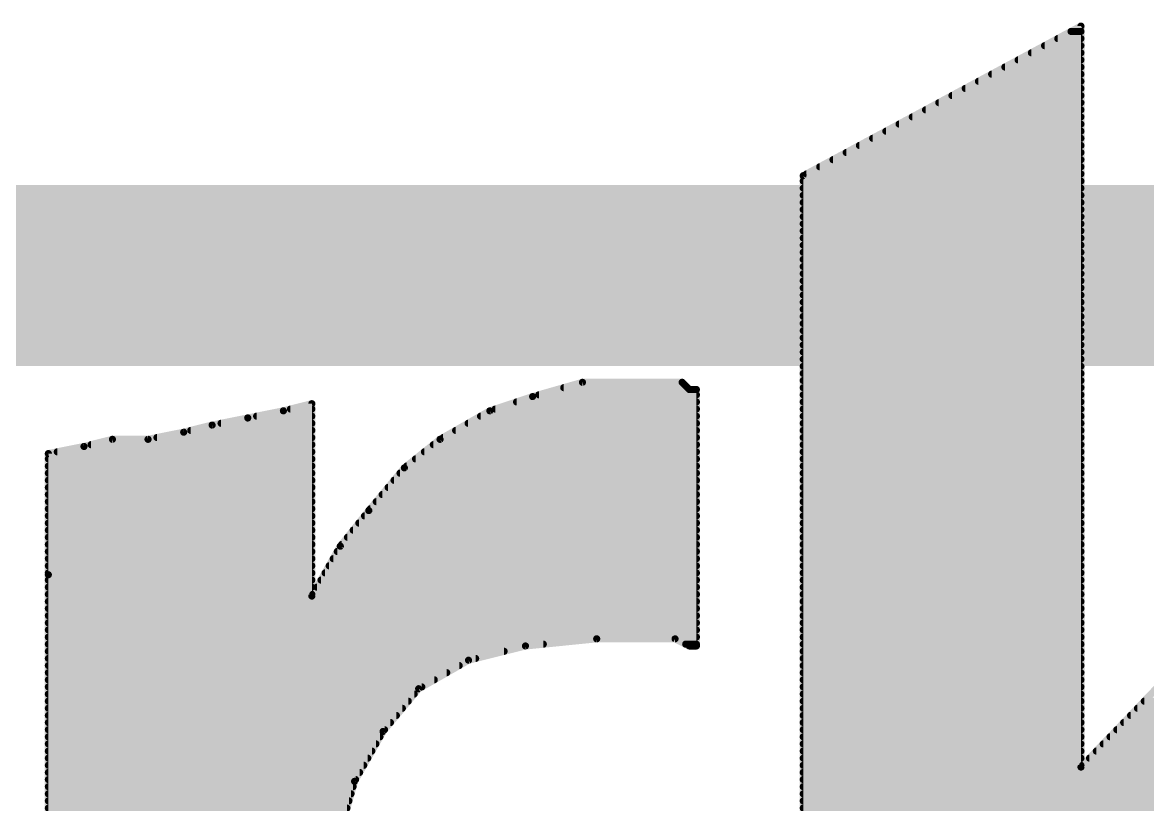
# Model space of a CAD drawing. Extents: x -28 to 79, y -27 to 67.
# Drawn here: x 39.127 to 40.706, y 44.025 to 45.123 of the extents above; entities that cross this region are included whole.
import ezdxf

# ---------------------------------------------------------------- set-up
doc = ezdxf.new("R2010")
doc.units = 0
doc.layers.add('16', color=132, linetype='CONTINUOUS')
doc.layers.add('21', color=41, linetype='CONTINUOUS')

msp = doc.modelspace()

# ---------------------------------------------------------------- linework, layer by layer
at = {"layer": '16', "const_width": 0.254}
msp.add_lwpolyline([(19.2405, 44.7675), (41.5925, 44.7675)], dxfattribs=at)
at = {"layer": '21', "const_width": 0.01}
for points in [[(40.223, 44.9075), (40.613, 45.1175)], [(40.613, 45.1175), (40.613, 44.0775)], [(40.5805, 45.1), (40.613, 45.1)], [(40.5991, 45.11), (40.613, 45.11)], [(40.5619, 45.09), (40.613, 45.09)], [(40.5248, 45.07), (40.613, 45.07)], [(40.5434, 45.08), (40.613, 45.08)], [(40.4876, 45.05), (40.613, 45.05)], [(40.5062, 45.06), (40.613, 45.06)], [(40.4691, 45.04), (40.613, 45.04)], [(40.4319, 45.02), (40.613, 45.02)], [(40.4505, 45.03), (40.613, 45.03)], [(40.4134, 45.01), (40.613, 45.01)], [(40.3762, 44.99), (40.613, 44.99)], [(40.3948, 45), (40.613, 45)], [(40.3576, 44.98), (40.613, 44.98)], [(40.3205, 44.96), (40.613, 44.96)], [(40.3391, 44.97), (40.613, 44.97)], [(40.2834, 44.94), (40.613, 44.94)], [(40.3019, 44.95), (40.613, 44.95)], [(40.2648, 44.93), (40.613, 44.93)], [(40.2276, 44.91), (40.613, 44.91)], [(40.2462, 44.92), (40.613, 44.92)], [(40.223, 43.1675), (40.223, 44.9075)], [(40.223, 44.9), (40.613, 44.9)], [(40.223, 44.89), (40.613, 44.89)], [(40.223, 44.88), (40.613, 44.88)], [(40.223, 44.87), (40.613, 44.87)], [(40.223, 44.86), (40.613, 44.86)], [(40.223, 44.85), (40.613, 44.85)], [(40.223, 44.84), (40.613, 44.84)], [(40.223, 44.83), (40.613, 44.83)], [(40.223, 44.82), (40.613, 44.82)], [(40.223, 44.81), (40.613, 44.81)], [(40.223, 44.8), (40.613, 44.8)], [(40.223, 44.79), (40.613, 44.79)], [(40.223, 44.78), (40.613, 44.78)], [(40.223, 44.77), (40.613, 44.77)], [(40.223, 44.76), (40.613, 44.76)], [(40.223, 44.75), (40.613, 44.75)], [(40.223, 44.74), (40.613, 44.74)], [(40.223, 44.73), (40.613, 44.73)], [(40.223, 44.72), (40.613, 44.72)], [(40.223, 44.71), (40.613, 44.71)], [(40.223, 44.7), (40.613, 44.7)], [(40.223, 44.69), (40.613, 44.69)], [(40.223, 44.68), (40.613, 44.68)], [(40.223, 44.67), (40.613, 44.67)], [(40.223, 44.66), (40.613, 44.66)], [(40.223, 44.65), (40.613, 44.65)], [(40.223, 44.64), (40.613, 44.64)], [(40.223, 44.63), (40.613, 44.63)], [(39.843, 44.5975), (39.913, 44.6175)], [(39.8867, 44.61), (40.0605, 44.61)], [(39.913, 44.6175), (40.053, 44.6175)], [(40.053, 44.6175), (40.063, 44.6075)], [(40.063, 44.6075), (40.073, 44.6075)], [(40.073, 44.6075), (40.073, 44.2475)], [(40.223, 44.62), (40.613, 44.62)], [(40.223, 44.61), (40.613, 44.61)], [(39.783, 44.5775), (39.843, 44.5975)], [(39.8518, 44.6), (40.073, 44.6)], [(40.223, 44.6), (40.613, 44.6)], [(39.443, 44.5675), (39.493, 44.5775)], [(39.493, 44.5775), (39.533, 44.5875)], [(39.503, 44.58), (39.533, 44.58)], [(39.533, 44.5875), (39.533, 44.3175)], [(39.713, 44.5375), (39.783, 44.5775)], [(39.7905, 44.58), (40.073, 44.58)], [(39.8205, 44.59), (40.073, 44.59)], [(40.223, 44.59), (40.613, 44.59)], [(40.223, 44.58), (40.613, 44.58)], [(40.613, 44.0775), (41.103, 44.5875)], [(39.393, 44.5575), (39.443, 44.5675)], [(39.4555, 44.57), (39.533, 44.57)], [(39.7699, 44.57), (40.073, 44.57)], [(40.223, 44.57), (40.613, 44.57)], [(39.303, 44.5375), (39.353, 44.5475)], [(39.353, 44.5475), (39.393, 44.5575)], [(39.363, 44.55), (39.533, 44.55)], [(39.4055, 44.56), (39.533, 44.56)], [(39.7349, 44.55), (40.073, 44.55)], [(39.7524, 44.56), (40.073, 44.56)], [(40.223, 44.56), (40.613, 44.56)], [(40.223, 44.55), (40.613, 44.55)], [(39.213, 44.5275), (39.253, 44.5375)], [(39.223, 44.53), (39.533, 44.53)], [(39.253, 44.5375), (39.303, 44.5375)], [(39.3155, 44.54), (39.533, 44.54)], [(39.663, 44.4975), (39.713, 44.5375)], [(39.7036, 44.53), (40.073, 44.53)], [(39.7174, 44.54), (40.073, 44.54)], [(40.223, 44.54), (40.613, 44.54)], [(40.223, 44.53), (40.613, 44.53)], [(39.163, 44.5175), (39.213, 44.5275)], [(39.163, 44.3475), (39.163, 44.5175)], [(39.1755, 44.52), (39.533, 44.52)], [(39.6911, 44.52), (40.073, 44.52)], [(40.223, 44.52), (40.613, 44.52)], [(39.163, 44.51), (39.533, 44.51)], [(39.163, 44.5), (39.533, 44.5)], [(39.613, 44.4375), (39.663, 44.4975)], [(39.6661, 44.5), (40.073, 44.5)], [(39.6786, 44.51), (40.073, 44.51)], [(40.223, 44.51), (40.613, 44.51)], [(40.223, 44.5), (40.613, 44.5)], [(39.163, 44.49), (39.533, 44.49)], [(39.6568, 44.49), (40.073, 44.49)], [(40.223, 44.49), (40.613, 44.49)], [(39.163, 44.48), (39.533, 44.48)], [(39.163, 44.47), (39.533, 44.47)], [(39.6401, 44.47), (40.073, 44.47)], [(39.6484, 44.48), (40.073, 44.48)], [(40.223, 44.48), (40.613, 44.48)], [(40.223, 44.47), (40.613, 44.47)], [(39.163, 44.46), (39.533, 44.46)], [(39.163, 44.45), (39.533, 44.45)], [(39.6234, 44.45), (40.073, 44.45)], [(39.6318, 44.46), (40.073, 44.46)], [(40.223, 44.46), (40.613, 44.46)], [(40.223, 44.45), (40.613, 44.45)], [(39.163, 44.44), (39.533, 44.44)], [(39.573, 44.3875), (39.613, 44.4375)], [(39.6151, 44.44), (40.073, 44.44)], [(40.223, 44.44), (40.613, 44.44)], [(39.163, 44.43), (39.533, 44.43)], [(39.163, 44.42), (39.533, 44.42)], [(39.599, 44.42), (40.073, 44.42)], [(39.607, 44.43), (40.073, 44.43)], [(40.223, 44.43), (40.613, 44.43)], [(40.223, 44.42), (40.613, 44.42)], [(39.163, 44.41), (39.533, 44.41)], [(39.591, 44.41), (40.073, 44.41)], [(40.223, 44.41), (40.613, 44.41)], [(39.163, 44.4), (39.533, 44.4)], [(39.163, 44.39), (39.533, 44.39)], [(39.533, 44.3175), (39.573, 44.3875)], [(39.575, 44.39), (40.073, 44.39)], [(39.583, 44.4), (40.073, 44.4)], [(40.223, 44.4), (40.613, 44.4)], [(40.223, 44.39), (40.613, 44.39)], [(39.163, 44.38), (39.533, 44.38)], [(39.5687, 44.38), (40.073, 44.38)], [(40.223, 44.38), (40.613, 44.38)], [(39.163, 44.37), (39.533, 44.37)], [(39.163, 44.36), (39.533, 44.36)], [(39.5573, 44.36), (40.073, 44.36)], [(39.563, 44.37), (40.073, 44.37)], [(40.223, 44.37), (40.613, 44.37)], [(40.223, 44.36), (40.613, 44.36)], [(39.163, 44.35), (39.533, 44.35)], [(39.163, 43.1675), (39.163, 44.3475)], [(39.163, 44.34), (39.533, 44.34)], [(39.5459, 44.34), (40.073, 44.34)], [(39.5516, 44.35), (40.073, 44.35)], [(40.223, 44.35), (40.613, 44.35)], [(40.223, 44.34), (40.613, 44.34)], [(39.163, 44.33), (39.533, 44.33)], [(39.5401, 44.33), (40.073, 44.33)], [(40.223, 44.33), (40.613, 44.33)], [(39.163, 44.32), (39.533, 44.32)], [(39.163, 44.31), (40.073, 44.31)], [(39.5344, 44.32), (40.073, 44.32)], [(40.223, 44.32), (40.613, 44.32)], [(40.223, 44.31), (40.613, 44.31)], [(39.163, 44.3), (40.073, 44.3)], [(40.223, 44.3), (40.613, 44.3)], [(39.163, 44.29), (40.073, 44.29)], [(39.163, 44.28), (40.073, 44.28)], [(40.223, 44.29), (40.613, 44.29)], [(40.223, 44.28), (40.613, 44.28)], [(39.163, 44.27), (40.073, 44.27)], [(39.163, 44.26), (40.073, 44.26)], [(40.223, 44.27), (40.613, 44.27)], [(40.223, 44.26), (40.613, 44.26)], [(39.163, 44.25), (39.858, 44.25)], [(39.833, 44.2475), (39.753, 44.2275)], [(39.933, 44.2575), (39.833, 44.2475)], [(40.043, 44.2575), (39.933, 44.2575)], [(40.063, 44.2475), (40.043, 44.2575)], [(40.058, 44.25), (40.073, 44.25)], [(40.073, 44.2475), (40.063, 44.2475)], [(40.223, 44.25), (40.613, 44.25)], [(39.163, 44.24), (39.803, 44.24)], [(39.163, 44.23), (39.763, 44.23)], [(40.223, 44.24), (40.613, 44.24)], [(40.223, 44.23), (40.613, 44.23)], [(39.163, 44.22), (39.7399, 44.22)], [(39.753, 44.2275), (39.683, 44.1875)], [(40.223, 44.22), (40.613, 44.22)], [(39.163, 44.21), (39.7224, 44.21)], [(39.163, 44.2), (39.7049, 44.2)], [(40.223, 44.21), (40.613, 44.21)], [(40.223, 44.2), (40.613, 44.2)], [(39.163, 44.19), (39.6874, 44.19)], [(39.683, 44.1875), (39.633, 44.1275)], [(40.223, 44.19), (40.613, 44.19)], [(39.163, 44.18), (39.6767, 44.18)], [(39.163, 44.17), (39.6684, 44.17)], [(40.223, 44.18), (40.613, 44.18)], [(40.223, 44.17), (40.613, 44.17)], [(40.7019, 44.17), (41.1375, 44.17)], [(39.163, 44.16), (39.6601, 44.16)], [(39.163, 44.15), (39.6517, 44.15)], [(40.223, 44.16), (40.613, 44.16)], [(40.223, 44.15), (40.613, 44.15)], [(40.6827, 44.15), (41.1171, 44.15)], [(40.6923, 44.16), (41.1273, 44.16)], [(39.163, 44.14), (39.6434, 44.14)], [(40.223, 44.14), (40.613, 44.14)], [(40.673, 44.14), (41.1069, 44.14)], [(39.163, 44.13), (39.6351, 44.13)], [(39.163, 44.12), (39.6287, 44.12)], [(39.633, 44.1275), (39.593, 44.0575)], [(40.223, 44.13), (40.613, 44.13)], [(40.223, 44.12), (40.613, 44.12)], [(40.6538, 44.12), (41.0865, 44.12)], [(40.6634, 44.13), (41.0967, 44.13)], [(39.163, 44.11), (39.623, 44.11)], [(40.223, 44.11), (40.613, 44.11)], [(40.6442, 44.11), (41.0763, 44.11)], [(39.163, 44.1), (39.6173, 44.1)], [(39.163, 44.09), (39.6116, 44.09)], [(40.223, 44.1), (40.613, 44.1)], [(40.223, 44.09), (40.613, 44.09)], [(40.625, 44.09), (41.0559, 44.09)], [(40.6346, 44.1), (41.0661, 44.1)], [(39.163, 44.08), (39.6059, 44.08)], [(40.223, 44.08), (40.613, 44.08)], [(40.6154, 44.08), (41.0457, 44.08)], [(39.163, 44.07), (39.6001, 44.07)], [(39.163, 44.06), (39.5944, 44.06)], [(39.593, 44.0575), (39.573, 43.9875)], [(40.223, 44.07), (41.0356, 44.07)], [(40.223, 44.06), (41.0379, 44.06)], [(39.163, 44.05), (39.5909, 44.05)], [(39.163, 44.04), (39.588, 44.04)], [(40.223, 44.05), (41.0445, 44.05)], [(40.223, 44.04), (41.051, 44.04)], [(39.163, 44.03), (39.5851, 44.03)], [(40.223, 44.03), (41.0576, 44.03)], [(39.163, 44.02), (39.5823, 44.02)], [(40.223, 44.02), (41.0641, 44.02)]]:
    msp.add_lwpolyline(points, dxfattribs=at)
at = {"layer": '21', "const_width": 0.005}
for points in [[(40.6155, 45.1175, 1), (40.6105, 45.1175)], [(40.6142, 45.1153, 1), (40.6118, 45.1197)], [(40.5805, 45.1025, 1), (40.5805, 45.0975)], [(40.5991, 45.1125, 1), (40.5991, 45.1075)], [(40.613, 45.1075, 1), (40.613, 45.1125)], [(40.613, 45.0975, 1), (40.613, 45.1025)], [(40.5619, 45.0925, 1), (40.5619, 45.0875)], [(40.613, 45.0875, 1), (40.613, 45.0925)], [(40.5248, 45.0725, 1), (40.5248, 45.0675)], [(40.5434, 45.0825, 1), (40.5434, 45.0775)], [(40.613, 45.0775, 1), (40.613, 45.0825)], [(40.613, 45.0675, 1), (40.613, 45.0725)], [(40.4876, 45.0525, 1), (40.4876, 45.0475)], [(40.5062, 45.0625, 1), (40.5062, 45.0575)], [(40.613, 45.0575, 1), (40.613, 45.0625)], [(40.613, 45.0475, 1), (40.613, 45.0525)], [(40.4691, 45.0425, 1), (40.4691, 45.0375)], [(40.613, 45.0375, 1), (40.613, 45.0425)], [(40.4319, 45.0225, 1), (40.4319, 45.0175)], [(40.4505, 45.0325, 1), (40.4505, 45.0275)], [(40.613, 45.0275, 1), (40.613, 45.0325)], [(40.613, 45.0175, 1), (40.613, 45.0225)], [(40.4134, 45.0125, 1), (40.4134, 45.0075)], [(40.613, 45.0075, 1), (40.613, 45.0125)], [(40.3762, 44.9925, 1), (40.3762, 44.9875)], [(40.3948, 45.0025, 1), (40.3948, 44.9975)], [(40.613, 44.9975, 1), (40.613, 45.0025)], [(40.613, 44.9875, 1), (40.613, 44.9925)], [(40.3576, 44.9825, 1), (40.3576, 44.9775)], [(40.613, 44.9775, 1), (40.613, 44.9825)], [(40.3205, 44.9625, 1), (40.3205, 44.9575)], [(40.3391, 44.9725, 1), (40.3391, 44.9675)], [(40.613, 44.9675, 1), (40.613, 44.9725)], [(40.613, 44.9575, 1), (40.613, 44.9625)], [(40.2834, 44.9425, 1), (40.2834, 44.9375)], [(40.3019, 44.9525, 1), (40.3019, 44.9475)], [(40.613, 44.9475, 1), (40.613, 44.9525)], [(40.613, 44.9375, 1), (40.613, 44.9425)], [(40.2648, 44.9325, 1), (40.2648, 44.9275)], [(40.613, 44.9275, 1), (40.613, 44.9325)], [(40.2276, 44.9125, 1), (40.2276, 44.9075)], [(40.2462, 44.9225, 1), (40.2462, 44.9175)], [(40.613, 44.9175, 1), (40.613, 44.9225)], [(40.613, 44.9075, 1), (40.613, 44.9125)], [(40.2255, 44.9075, 1), (40.2205, 44.9075)], [(40.2218, 44.9097, 1), (40.2242, 44.9053)], [(40.223, 44.9025, 1), (40.223, 44.8975)], [(40.613, 44.8975, 1), (40.613, 44.9025)], [(40.223, 44.8925, 1), (40.223, 44.8875)], [(40.223, 44.8825, 1), (40.223, 44.8775)], [(40.613, 44.8875, 1), (40.613, 44.8925)], [(40.613, 44.8775, 1), (40.613, 44.8825)], [(40.223, 44.8725, 1), (40.223, 44.8675)], [(40.613, 44.8675, 1), (40.613, 44.8725)], [(40.223, 44.8625, 1), (40.223, 44.8575)], [(40.223, 44.8525, 1), (40.223, 44.8475)], [(40.613, 44.8575, 1), (40.613, 44.8625)], [(40.613, 44.8475, 1), (40.613, 44.8525)], [(40.223, 44.8425, 1), (40.223, 44.8375)], [(40.223, 44.8325, 1), (40.223, 44.8275)], [(40.613, 44.8375, 1), (40.613, 44.8425)], [(40.613, 44.8275, 1), (40.613, 44.8325)], [(40.223, 44.8225, 1), (40.223, 44.8175)], [(40.613, 44.8175, 1), (40.613, 44.8225)], [(40.223, 44.8125, 1), (40.223, 44.8075)], [(40.223, 44.8025, 1), (40.223, 44.7975)], [(40.613, 44.8075, 1), (40.613, 44.8125)], [(40.613, 44.7975, 1), (40.613, 44.8025)], [(40.223, 44.7925, 1), (40.223, 44.7875)], [(40.613, 44.7875, 1), (40.613, 44.7925)], [(40.223, 44.7825, 1), (40.223, 44.7775)], [(40.223, 44.7725, 1), (40.223, 44.7675)], [(40.613, 44.7775, 1), (40.613, 44.7825)], [(40.613, 44.7675, 1), (40.613, 44.7725)], [(40.223, 44.7625, 1), (40.223, 44.7575)], [(40.223, 44.7525, 1), (40.223, 44.7475)], [(40.613, 44.7575, 1), (40.613, 44.7625)], [(40.613, 44.7475, 1), (40.613, 44.7525)], [(40.223, 44.7425, 1), (40.223, 44.7375)], [(40.613, 44.7375, 1), (40.613, 44.7425)], [(40.223, 44.7325, 1), (40.223, 44.7275)], [(40.223, 44.7225, 1), (40.223, 44.7175)], [(40.613, 44.7275, 1), (40.613, 44.7325)], [(40.613, 44.7175, 1), (40.613, 44.7225)], [(40.223, 44.7125, 1), (40.223, 44.7075)], [(40.613, 44.7075, 1), (40.613, 44.7125)], [(40.223, 44.7025, 1), (40.223, 44.6975)], [(40.223, 44.6925, 1), (40.223, 44.6875)], [(40.613, 44.6975, 1), (40.613, 44.7025)], [(40.613, 44.6875, 1), (40.613, 44.6925)], [(40.223, 44.6825, 1), (40.223, 44.6775)], [(40.613, 44.6775, 1), (40.613, 44.6825)], [(40.223, 44.6725, 1), (40.223, 44.6675)], [(40.223, 44.6625, 1), (40.223, 44.6575)], [(40.613, 44.6675, 1), (40.613, 44.6725)], [(40.613, 44.6575, 1), (40.613, 44.6625)], [(40.223, 44.6525, 1), (40.223, 44.6475)], [(40.223, 44.6425, 1), (40.223, 44.6375)], [(40.613, 44.6475, 1), (40.613, 44.6525)], [(40.613, 44.6375, 1), (40.613, 44.6425)], [(40.223, 44.6325, 1), (40.223, 44.6275)], [(40.613, 44.6275, 1), (40.613, 44.6325)], [(39.8867, 44.6125, 1), (39.8867, 44.6075)], [(39.913, 44.62, 1), (39.913, 44.615)], [(39.9137, 44.6151, 1), (39.9123, 44.6199)], [(40.0548, 44.6193, 1), (40.0512, 44.6157)], [(40.053, 44.615, 1), (40.053, 44.62)], [(40.0605, 44.6075, 1), (40.0605, 44.6125)], [(40.063, 44.61, 1), (40.063, 44.605)], [(40.0755, 44.6075, 1), (40.0705, 44.6075)], [(40.073, 44.605, 1), (40.073, 44.61)], [(40.223, 44.6225, 1), (40.223, 44.6175)], [(40.223, 44.6125, 1), (40.223, 44.6075)], [(40.613, 44.6175, 1), (40.613, 44.6225)], [(40.613, 44.6075, 1), (40.613, 44.6125)], [(39.8423, 44.5999, 1), (39.8437, 44.5951)], [(39.8438, 44.5951, 1), (39.8422, 44.5999)], [(39.8518, 44.6025, 1), (39.8518, 44.5975)], [(40.0612, 44.6057, 1), (40.0648, 44.6093)], [(40.073, 44.5975, 1), (40.073, 44.6025)], [(40.223, 44.6025, 1), (40.223, 44.5975)], [(40.613, 44.5975, 1), (40.613, 44.6025)], [(39.4924, 44.5799, 1), (39.4936, 44.5751)], [(39.4935, 44.575, 1), (39.4925, 44.58)], [(39.503, 44.5825, 1), (39.503, 44.5775)], [(39.5355, 44.5875, 1), (39.5305, 44.5875)], [(39.5336, 44.5851, 1), (39.5324, 44.5899)], [(39.533, 44.5775, 1), (39.533, 44.5825)], [(39.7822, 44.5799, 1), (39.7838, 44.5751)], [(39.7842, 44.5753, 1), (39.7818, 44.5797)], [(39.7905, 44.5825, 1), (39.7905, 44.5775)], [(39.8205, 44.5925, 1), (39.8205, 44.5875)], [(40.073, 44.5875, 1), (40.073, 44.5925)], [(40.073, 44.5775, 1), (40.073, 44.5825)], [(40.223, 44.5925, 1), (40.223, 44.5875)], [(40.223, 44.5825, 1), (40.223, 44.5775)], [(40.613, 44.5875, 1), (40.613, 44.5925)], [(40.613, 44.5775, 1), (40.613, 44.5825)], [(39.4425, 44.57, 1), (39.4435, 44.565)], [(39.4435, 44.565, 1), (39.4425, 44.57)], [(39.4555, 44.5725, 1), (39.4555, 44.5675)], [(39.533, 44.5675, 1), (39.533, 44.5725)], [(39.7699, 44.5725, 1), (39.7699, 44.5675)], [(40.073, 44.5675, 1), (40.073, 44.5725)], [(40.223, 44.5725, 1), (40.223, 44.5675)], [(40.613, 44.5675, 1), (40.613, 44.5725)], [(39.3524, 44.5499, 1), (39.3536, 44.5451)], [(39.3535, 44.545, 1), (39.3525, 44.55)], [(39.363, 44.5525, 1), (39.363, 44.5475)], [(39.3925, 44.56, 1), (39.3935, 44.555)], [(39.3936, 44.5551, 1), (39.3924, 44.5599)], [(39.4055, 44.5625, 1), (39.4055, 44.5575)], [(39.533, 44.5575, 1), (39.533, 44.5625)], [(39.533, 44.5475, 1), (39.533, 44.5525)], [(39.7349, 44.5525, 1), (39.7349, 44.5475)], [(39.7524, 44.5625, 1), (39.7524, 44.5575)], [(40.073, 44.5575, 1), (40.073, 44.5625)], [(40.073, 44.5475, 1), (40.073, 44.5525)], [(40.223, 44.5625, 1), (40.223, 44.5575)], [(40.223, 44.5525, 1), (40.223, 44.5475)], [(40.613, 44.5575, 1), (40.613, 44.5625)], [(40.613, 44.5475, 1), (40.613, 44.5525)], [(39.223, 44.5325, 1), (39.223, 44.5275)], [(39.253, 44.54, 1), (39.253, 44.535)], [(39.2536, 44.5351, 1), (39.2524, 44.5399)], [(39.3025, 44.54, 1), (39.3035, 44.535)], [(39.303, 44.535, 1), (39.303, 44.54)], [(39.3155, 44.5425, 1), (39.3155, 44.5375)], [(39.533, 44.5375, 1), (39.533, 44.5425)], [(39.533, 44.5275, 1), (39.533, 44.5325)], [(39.7036, 44.5325, 1), (39.7036, 44.5275)], [(39.7118, 44.5397, 1), (39.7142, 44.5353)], [(39.7146, 44.5355, 1), (39.7114, 44.5395)], [(39.7174, 44.5425, 1), (39.7174, 44.5375)], [(40.073, 44.5375, 1), (40.073, 44.5425)], [(40.073, 44.5275, 1), (40.073, 44.5325)], [(40.223, 44.5425, 1), (40.223, 44.5375)], [(40.223, 44.5325, 1), (40.223, 44.5275)], [(40.613, 44.5375, 1), (40.613, 44.5425)], [(40.613, 44.5275, 1), (40.613, 44.5325)], [(39.1625, 44.52, 1), (39.1635, 44.515)], [(39.1655, 44.5175, 1), (39.1605, 44.5175)], [(39.1755, 44.5225, 1), (39.1755, 44.5175)], [(39.2124, 44.5299, 1), (39.2136, 44.5251)], [(39.2135, 44.525, 1), (39.2125, 44.53)], [(39.533, 44.5175, 1), (39.533, 44.5225)], [(39.6911, 44.5225, 1), (39.6911, 44.5175)], [(40.073, 44.5175, 1), (40.073, 44.5225)], [(40.223, 44.5225, 1), (40.223, 44.5175)], [(40.613, 44.5175, 1), (40.613, 44.5225)], [(39.163, 44.5125, 1), (39.163, 44.5075)], [(39.163, 44.5025, 1), (39.163, 44.4975)], [(39.533, 44.5075, 1), (39.533, 44.5125)], [(39.533, 44.4975, 1), (39.533, 44.5025)], [(39.6614, 44.4995, 1), (39.6646, 44.4955)], [(39.6649, 44.4959, 1), (39.6611, 44.4991)], [(39.6661, 44.5025, 1), (39.6661, 44.4975)], [(39.6786, 44.5125, 1), (39.6786, 44.5075)], [(40.073, 44.5075, 1), (40.073, 44.5125)], [(40.073, 44.4975, 1), (40.073, 44.5025)], [(40.223, 44.5125, 1), (40.223, 44.5075)], [(40.223, 44.5025, 1), (40.223, 44.4975)], [(40.613, 44.5075, 1), (40.613, 44.5125)], [(40.613, 44.4975, 1), (40.613, 44.5025)], [(39.163, 44.4925, 1), (39.163, 44.4875)], [(39.533, 44.4875, 1), (39.533, 44.4925)], [(39.6568, 44.4925, 1), (39.6568, 44.4875)], [(40.073, 44.4875, 1), (40.073, 44.4925)], [(40.223, 44.4925, 1), (40.223, 44.4875)], [(40.613, 44.4875, 1), (40.613, 44.4925)], [(39.163, 44.4825, 1), (39.163, 44.4775)], [(39.163, 44.4725, 1), (39.163, 44.4675)], [(39.533, 44.4775, 1), (39.533, 44.4825)], [(39.533, 44.4675, 1), (39.533, 44.4725)], [(39.6401, 44.4725, 1), (39.6401, 44.4675)], [(39.6484, 44.4825, 1), (39.6484, 44.4775)], [(40.073, 44.4775, 1), (40.073, 44.4825)], [(40.073, 44.4675, 1), (40.073, 44.4725)], [(40.223, 44.4825, 1), (40.223, 44.4775)], [(40.223, 44.4725, 1), (40.223, 44.4675)], [(40.613, 44.4775, 1), (40.613, 44.4825)], [(40.613, 44.4675, 1), (40.613, 44.4725)], [(39.163, 44.4625, 1), (39.163, 44.4575)], [(39.163, 44.4525, 1), (39.163, 44.4475)], [(39.533, 44.4575, 1), (39.533, 44.4625)], [(39.533, 44.4475, 1), (39.533, 44.4525)], [(39.6234, 44.4525, 1), (39.6234, 44.4475)], [(39.6318, 44.4625, 1), (39.6318, 44.4575)], [(40.073, 44.4575, 1), (40.073, 44.4625)], [(40.073, 44.4475, 1), (40.073, 44.4525)], [(40.223, 44.4625, 1), (40.223, 44.4575)], [(40.223, 44.4525, 1), (40.223, 44.4475)], [(40.613, 44.4575, 1), (40.613, 44.4625)], [(40.613, 44.4475, 1), (40.613, 44.4525)], [(39.163, 44.4425, 1), (39.163, 44.4375)], [(39.533, 44.4375, 1), (39.533, 44.4425)], [(39.6111, 44.4391, 1), (39.6149, 44.4359)], [(39.615, 44.4359, 1), (39.611, 44.4391)], [(39.6151, 44.4425, 1), (39.6151, 44.4375)], [(40.073, 44.4375, 1), (40.073, 44.4425)], [(40.223, 44.4425, 1), (40.223, 44.4375)], [(40.613, 44.4375, 1), (40.613, 44.4425)], [(39.163, 44.4325, 1), (39.163, 44.4275)], [(39.163, 44.4225, 1), (39.163, 44.4175)], [(39.533, 44.4275, 1), (39.533, 44.4325)], [(39.533, 44.4175, 1), (39.533, 44.4225)], [(39.599, 44.4225, 1), (39.599, 44.4175)], [(39.607, 44.4325, 1), (39.607, 44.4275)], [(40.073, 44.4275, 1), (40.073, 44.4325)], [(40.073, 44.4175, 1), (40.073, 44.4225)], [(40.223, 44.4325, 1), (40.223, 44.4275)], [(40.223, 44.4225, 1), (40.223, 44.4175)], [(40.613, 44.4275, 1), (40.613, 44.4325)], [(40.613, 44.4175, 1), (40.613, 44.4225)], [(39.163, 44.4125, 1), (39.163, 44.4075)], [(39.533, 44.4075, 1), (39.533, 44.4125)], [(39.591, 44.4125, 1), (39.591, 44.4075)], [(40.073, 44.4075, 1), (40.073, 44.4125)], [(40.223, 44.4125, 1), (40.223, 44.4075)], [(40.613, 44.4075, 1), (40.613, 44.4125)], [(39.163, 44.4025, 1), (39.163, 44.3975)], [(39.163, 44.3925, 1), (39.163, 44.3875)], [(39.533, 44.3975, 1), (39.533, 44.4025)], [(39.533, 44.3875, 1), (39.533, 44.3925)], [(39.571, 44.3891, 1), (39.575, 44.3859)], [(39.5752, 44.3863, 1), (39.5708, 44.3887)], [(39.575, 44.3925, 1), (39.575, 44.3875)], [(39.583, 44.4025, 1), (39.583, 44.3975)], [(40.073, 44.3975, 1), (40.073, 44.4025)], [(40.073, 44.3875, 1), (40.073, 44.3925)], [(40.223, 44.4025, 1), (40.223, 44.3975)], [(40.223, 44.3925, 1), (40.223, 44.3875)], [(40.613, 44.3975, 1), (40.613, 44.4025)], [(40.613, 44.3875, 1), (40.613, 44.3925)], [(39.163, 44.3825, 1), (39.163, 44.3775)], [(39.533, 44.3775, 1), (39.533, 44.3825)], [(39.5687, 44.3825, 1), (39.5687, 44.3775)], [(40.073, 44.3775, 1), (40.073, 44.3825)], [(40.223, 44.3825, 1), (40.223, 44.3775)], [(40.613, 44.3775, 1), (40.613, 44.3825)], [(39.163, 44.3725, 1), (39.163, 44.3675)], [(39.163, 44.3625, 1), (39.163, 44.3575)], [(39.533, 44.3675, 1), (39.533, 44.3725)], [(39.533, 44.3575, 1), (39.533, 44.3625)], [(39.5573, 44.3625, 1), (39.5573, 44.3575)], [(39.563, 44.3725, 1), (39.563, 44.3675)], [(40.073, 44.3675, 1), (40.073, 44.3725)], [(40.073, 44.3575, 1), (40.073, 44.3625)], [(40.223, 44.3725, 1), (40.223, 44.3675)], [(40.223, 44.3625, 1), (40.223, 44.3575)], [(40.613, 44.3675, 1), (40.613, 44.3725)], [(40.613, 44.3575, 1), (40.613, 44.3625)], [(39.163, 44.3525, 1), (39.163, 44.3475)], [(39.1655, 44.3475, 1), (39.1605, 44.3475)], [(39.1605, 44.3475, 1), (39.1655, 44.3475)], [(39.163, 44.3425, 1), (39.163, 44.3375)], [(39.533, 44.3475, 1), (39.533, 44.3525)], [(39.533, 44.3375, 1), (39.533, 44.3425)], [(39.5459, 44.3425, 1), (39.5459, 44.3375)], [(39.5516, 44.3525, 1), (39.5516, 44.3475)], [(40.073, 44.3475, 1), (40.073, 44.3525)], [(40.073, 44.3375, 1), (40.073, 44.3425)], [(40.223, 44.3525, 1), (40.223, 44.3475)], [(40.223, 44.3425, 1), (40.223, 44.3375)], [(40.613, 44.3475, 1), (40.613, 44.3525)], [(40.613, 44.3375, 1), (40.613, 44.3425)], [(39.163, 44.3325, 1), (39.163, 44.3275)], [(39.533, 44.3275, 1), (39.533, 44.3325)], [(39.5401, 44.3325, 1), (39.5401, 44.3275)], [(40.073, 44.3275, 1), (40.073, 44.3325)], [(40.223, 44.3325, 1), (40.223, 44.3275)], [(40.613, 44.3275, 1), (40.613, 44.3325)], [(39.163, 44.3225, 1), (39.163, 44.3175)], [(39.163, 44.3125, 1), (39.163, 44.3075)], [(39.5308, 44.3187, 1), (39.5352, 44.3163)], [(39.5305, 44.3175, 1), (39.5355, 44.3175)], [(39.5344, 44.3225, 1), (39.5344, 44.3175)], [(39.533, 44.3175, 1), (39.533, 44.3225)], [(40.073, 44.3175, 1), (40.073, 44.3225)], [(40.073, 44.3075, 1), (40.073, 44.3125)], [(40.223, 44.3225, 1), (40.223, 44.3175)], [(40.223, 44.3125, 1), (40.223, 44.3075)], [(40.613, 44.3175, 1), (40.613, 44.3225)], [(40.613, 44.3075, 1), (40.613, 44.3125)], [(39.163, 44.3025, 1), (39.163, 44.2975)], [(40.073, 44.2975, 1), (40.073, 44.3025)], [(40.223, 44.3025, 1), (40.223, 44.2975)], [(40.613, 44.2975, 1), (40.613, 44.3025)], [(39.163, 44.2925, 1), (39.163, 44.2875)], [(39.163, 44.2825, 1), (39.163, 44.2775)], [(40.073, 44.2875, 1), (40.073, 44.2925)], [(40.073, 44.2775, 1), (40.073, 44.2825)], [(40.223, 44.2925, 1), (40.223, 44.2875)], [(40.223, 44.2825, 1), (40.223, 44.2775)], [(40.613, 44.2875, 1), (40.613, 44.2925)], [(40.613, 44.2775, 1), (40.613, 44.2825)], [(39.163, 44.2725, 1), (39.163, 44.2675)], [(39.163, 44.2625, 1), (39.163, 44.2575)], [(40.073, 44.2675, 1), (40.073, 44.2725)], [(40.073, 44.2575, 1), (40.073, 44.2625)], [(40.223, 44.2725, 1), (40.223, 44.2675)], [(40.223, 44.2625, 1), (40.223, 44.2575)], [(40.613, 44.2675, 1), (40.613, 44.2725)], [(40.613, 44.2575, 1), (40.613, 44.2625)], [(39.163, 44.2525, 1), (39.163, 44.2475)], [(39.8328, 44.25, 1), (39.8332, 44.245)], [(39.8336, 44.2451, 1), (39.8324, 44.2499)], [(39.858, 44.2475, 1), (39.858, 44.2525)], [(39.933, 44.26, 1), (39.933, 44.255)], [(39.9332, 44.255, 1), (39.9328, 44.26)], [(40.0441, 44.2597, 1), (40.0419, 44.2553)], [(40.043, 44.255, 1), (40.043, 44.26)], [(40.058, 44.2525, 1), (40.058, 44.2475)], [(40.063, 44.25, 1), (40.063, 44.245)], [(40.0619, 44.2453, 1), (40.0641, 44.2497)], [(40.0705, 44.2475, 1), (40.0755, 44.2475)], [(40.073, 44.2475, 1), (40.073, 44.2525)], [(40.073, 44.245, 1), (40.073, 44.25)], [(40.223, 44.2525, 1), (40.223, 44.2475)], [(40.613, 44.2475, 1), (40.613, 44.2525)], [(39.163, 44.2425, 1), (39.163, 44.2375)], [(39.163, 44.2325, 1), (39.163, 44.2275)], [(39.763, 44.2275, 1), (39.763, 44.2325)], [(39.803, 44.2375, 1), (39.803, 44.2425)], [(40.223, 44.2425, 1), (40.223, 44.2375)], [(40.223, 44.2325, 1), (40.223, 44.2275)], [(40.613, 44.2375, 1), (40.613, 44.2425)], [(40.613, 44.2275, 1), (40.613, 44.2325)], [(39.163, 44.2225, 1), (39.163, 44.2175)], [(39.7399, 44.2175, 1), (39.7399, 44.2225)], [(39.7524, 44.2299, 1), (39.7536, 44.2251)], [(39.7542, 44.2253, 1), (39.7518, 44.2297)], [(40.223, 44.2225, 1), (40.223, 44.2175)], [(40.613, 44.2175, 1), (40.613, 44.2225)], [(39.163, 44.2125, 1), (39.163, 44.2075)], [(39.163, 44.2025, 1), (39.163, 44.1975)], [(39.7049, 44.1975, 1), (39.7049, 44.2025)], [(39.7224, 44.2075, 1), (39.7224, 44.2125)], [(40.223, 44.2125, 1), (40.223, 44.2075)], [(40.223, 44.2025, 1), (40.223, 44.1975)], [(40.613, 44.2075, 1), (40.613, 44.2125)], [(40.613, 44.1975, 1), (40.613, 44.2025)], [(39.163, 44.1925, 1), (39.163, 44.1875)], [(39.6818, 44.1897, 1), (39.6842, 44.1853)], [(39.6849, 44.1859, 1), (39.6811, 44.1891)], [(39.6874, 44.1875, 1), (39.6874, 44.1925)], [(40.223, 44.1925, 1), (40.223, 44.1875)], [(40.613, 44.1875, 1), (40.613, 44.1925)], [(39.163, 44.1825, 1), (39.163, 44.1775)], [(39.163, 44.1725, 1), (39.163, 44.1675)], [(39.6684, 44.1675, 1), (39.6684, 44.1725)], [(39.6767, 44.1775, 1), (39.6767, 44.1825)], [(40.223, 44.1825, 1), (40.223, 44.1775)], [(40.223, 44.1725, 1), (40.223, 44.1675)], [(40.613, 44.1775, 1), (40.613, 44.1825)], [(40.613, 44.1675, 1), (40.613, 44.1725)], [(40.7019, 44.1725, 1), (40.7019, 44.1675)], [(39.163, 44.1625, 1), (39.163, 44.1575)], [(39.163, 44.1525, 1), (39.163, 44.1475)], [(39.6517, 44.1475, 1), (39.6517, 44.1525)], [(39.6601, 44.1575, 1), (39.6601, 44.1625)], [(40.223, 44.1625, 1), (40.223, 44.1575)], [(40.223, 44.1525, 1), (40.223, 44.1475)], [(40.613, 44.1575, 1), (40.613, 44.1625)], [(40.613, 44.1475, 1), (40.613, 44.1525)], [(40.6827, 44.1525, 1), (40.6827, 44.1475)], [(40.6923, 44.1625, 1), (40.6923, 44.1575)], [(39.163, 44.1425, 1), (39.163, 44.1375)], [(39.6434, 44.1375, 1), (39.6434, 44.1425)], [(40.223, 44.1425, 1), (40.223, 44.1375)], [(40.613, 44.1375, 1), (40.613, 44.1425)], [(40.673, 44.1425, 1), (40.673, 44.1375)], [(39.163, 44.1325, 1), (39.163, 44.1275)], [(39.163, 44.1225, 1), (39.163, 44.1175)], [(39.6287, 44.1175, 1), (39.6287, 44.1225)], [(39.6311, 44.1291, 1), (39.6349, 44.1259)], [(39.6352, 44.1263, 1), (39.6308, 44.1287)], [(39.6351, 44.1275, 1), (39.6351, 44.1325)], [(40.223, 44.1325, 1), (40.223, 44.1275)], [(40.223, 44.1225, 1), (40.223, 44.1175)], [(40.613, 44.1275, 1), (40.613, 44.1325)], [(40.613, 44.1175, 1), (40.613, 44.1225)], [(40.6538, 44.1225, 1), (40.6538, 44.1175)], [(40.6634, 44.1325, 1), (40.6634, 44.1275)], [(39.163, 44.1125, 1), (39.163, 44.1075)], [(39.623, 44.1075, 1), (39.623, 44.1125)], [(40.223, 44.1125, 1), (40.223, 44.1075)], [(40.613, 44.1075, 1), (40.613, 44.1125)], [(40.6442, 44.1125, 1), (40.6442, 44.1075)], [(39.163, 44.1025, 1), (39.163, 44.0975)], [(39.163, 44.0925, 1), (39.163, 44.0875)], [(39.6116, 44.0875, 1), (39.6116, 44.0925)], [(39.6173, 44.0975, 1), (39.6173, 44.1025)], [(40.223, 44.1025, 1), (40.223, 44.0975)], [(40.223, 44.0925, 1), (40.223, 44.0875)], [(40.613, 44.0975, 1), (40.613, 44.1025)], [(40.613, 44.0875, 1), (40.613, 44.0925)], [(40.625, 44.0925, 1), (40.625, 44.0875)], [(40.6346, 44.1025, 1), (40.6346, 44.0975)], [(39.163, 44.0825, 1), (39.163, 44.0775)], [(39.6059, 44.0775, 1), (39.6059, 44.0825)], [(40.223, 44.0825, 1), (40.223, 44.0775)], [(40.6112, 44.0792, 1), (40.6148, 44.0758)], [(40.6105, 44.0775, 1), (40.6155, 44.0775)], [(40.6154, 44.0825, 1), (40.6154, 44.0775)], [(40.613, 44.0775, 1), (40.613, 44.0825)], [(39.163, 44.0725, 1), (39.163, 44.0675)], [(39.163, 44.0625, 1), (39.163, 44.0575)], [(39.5908, 44.0587, 1), (39.5952, 44.0563)], [(39.5954, 44.0568, 1), (39.5906, 44.0582)], [(39.5944, 44.0575, 1), (39.5944, 44.0625)], [(39.6001, 44.0675, 1), (39.6001, 44.0725)], [(40.223, 44.0725, 1), (40.223, 44.0675)], [(40.223, 44.0625, 1), (40.223, 44.0575)], [(39.163, 44.0525, 1), (39.163, 44.0475)], [(39.163, 44.0425, 1), (39.163, 44.0375)], [(39.588, 44.0375, 1), (39.588, 44.0425)], [(39.5909, 44.0475, 1), (39.5909, 44.0525)], [(40.223, 44.0525, 1), (40.223, 44.0475)], [(40.223, 44.0425, 1), (40.223, 44.0375)], [(39.163, 44.0325, 1), (39.163, 44.0275)], [(39.5851, 44.0275, 1), (39.5851, 44.0325)], [(40.223, 44.0325, 1), (40.223, 44.0275)], [(39.163, 44.0225, 1), (39.163, 44.0175)], [(39.5823, 44.0175, 1), (39.5823, 44.0225)], [(40.223, 44.0225, 1), (40.223, 44.0175)]]:
    msp.add_lwpolyline(points, format="xyb", dxfattribs=at)

doc.saveas('drawing.dxf')
